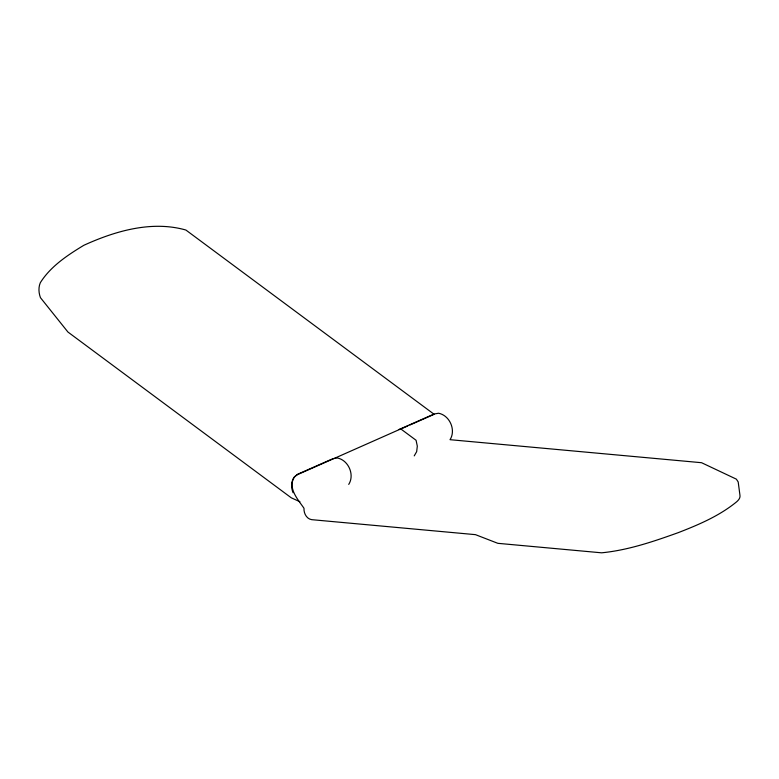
<?xml version="1.0" encoding="UTF-8"?>
<svg xmlns="http://www.w3.org/2000/svg" width="779" height="779" viewBox="0 0 779 779"><rect width="100%" height="100%" fill="white"/><g stroke="black" fill="none" stroke-linecap="round" stroke-linejoin="round"><path stroke-width="1.17" d="M348.729 484.402C354.903 474.83 348.437 460.077 337.297 457.964L332.837 458.704L297.597 474.255L294.15 477.215C287.636 488.472 298.006 499.505 303.985 508.259C303.674 513.108 306.468 518.843 311.658 519.661L475.482 534.657L497.839 543.323L601.602 552.817C628.069 550.227 653.435 541.541 678.324 532.622C698.812 524.666 719.494 515.873 736.622 501.812C738.453 500.225 740.459 497.985 739.962 495.366L738.19 481.948L736.369 479.153L701.558 462.707L450.028 439.687C456.202 430.125 449.736 415.363 438.596 413.25L434.137 414L398.897 429.55M414.233 455.881L416.668 451.645L417.31 446.153L416.064 440.262L400.786 428.927L332.867 459.026M331.766 459.513L297.636 474.577C291.015 477.761 290.528 486.671 293.06 492.718M400.036 429.385L407.738 425.986M409.939 425.013L434.166 414.321L185.899 230.039C151.769 220.301 115.078 231.042 83.859 245.288C67.607 255.093 50.538 266.389 40.304 282.738C38.307 287.47 38.677 292.894 40.44 297.646L67.929 332.029L291.297 497.83L299.925 501.734"/></g></svg>
